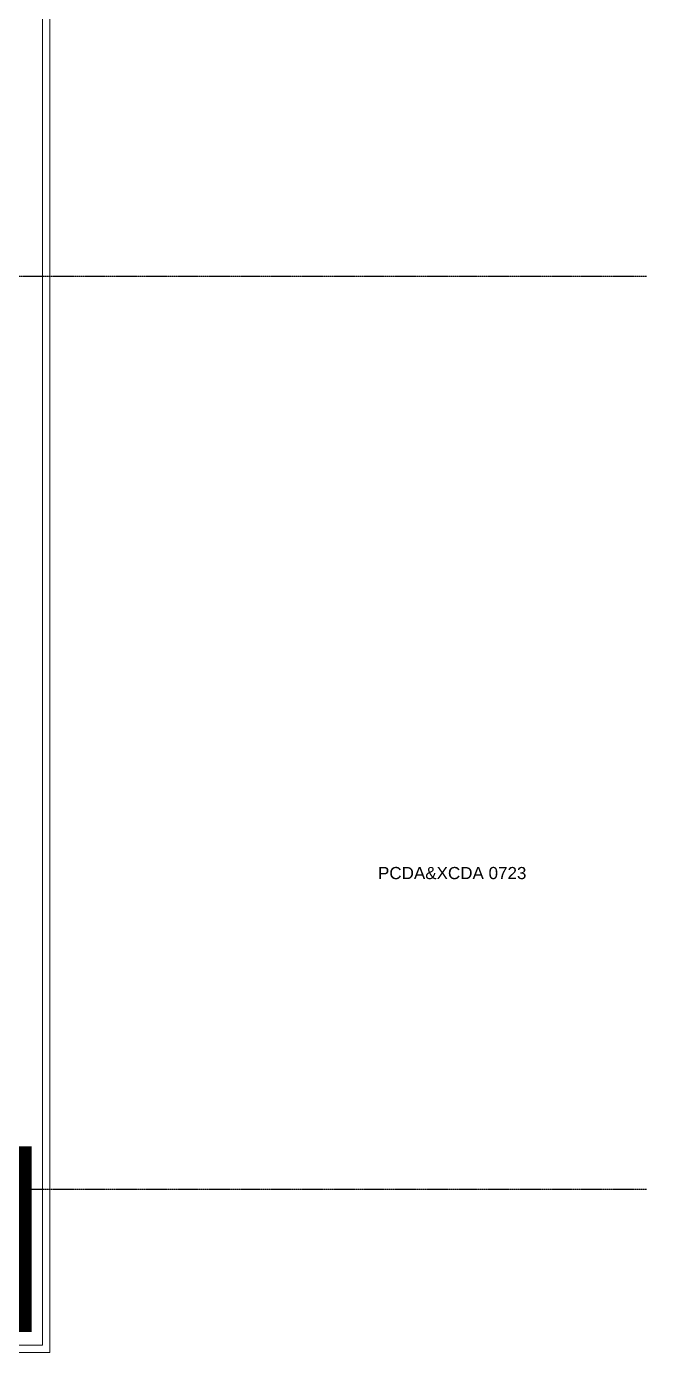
# Model space of a CAD drawing. Extents: x -3450 to 27857, y -1288 to 11880.
# Drawn here: x 26352 to 27370, y -268 to 1910 of the extents above; entities that cross this region are included whole.
import ezdxf

# ---------------------------------------------------------------- set-up
doc = ezdxf.new("R2010")
doc.units = 0
doc.linetypes.add('X-S-FAB-L20$0$COL-CEN-LIN', pattern=[3.25, 2.5, -0.25, 0.25, -0.25])
for name, color, linetype in [('188K-SM-03-F20-MECH-EQ-Y2257103$0$0-move in', 8, 'Continuous'), ('X-S-FAB-L20$0$1_l20平面圖_1_A-WALL-EX', 8, 'Continuous'), ('X-S-FAB-L20$0$BLOCK', 8, 'Continuous'), ('X-S-FAB-L20$0$CCL', 8, 'X-S-FAB-L20$0$COL-CEN-LIN')]:
    doc.layers.add(name, color=color, linetype=linetype)
doc.styles.add('188K-SM-03-F20-MECH-EQ-Y2257103$0$Standard', font='arial.ttf')

# ---------------------------------------------------------------- blocks, each defined once
blk = doc.blocks.new('X-S-FAB-L20$0$FAB2-L05')
at = {"layer": 'X-S-FAB-L20$0$CCL'}
for p, q in [((-26880, 2220), (1210, 2220)), ((-26880, 720), (1210, 720))]:
    blk.add_line(p, q, dxfattribs=at)
blk = doc.blocks.new('X-S-FAB-L20')
at = {"layer": 'X-S-FAB-L20$0$1_l20平面圖_1_A-WALL-EX', "color": 6, "lineweight": 0, "ltscale": 10, "flags": 128}
for points in [[(26378, 2104), (26378, -256.5)], [(26390, -256.5), (26390, 2104)], [(26378, -256.5), (24322, -256.5)], [(26390, -268.5), (26390, -256.5)], [(24310, -268.5), (26390, -268.5)]]:
    blk.add_lwpolyline(points, dxfattribs=at)
at = {"layer": 'X-S-FAB-L20$0$BLOCK'}
blk.add_blockref('X-S-FAB-L20$0$FAB2-L05', (26160, -720), dxfattribs=at)
blk = doc.blocks.new('188K-SM-03-F20-MECH-EQ-Y2257103')
at = {"layer": '188K-SM-03-F20-MECH-EQ-Y2257103$0$0-move in', "const_width": 50}
blk.add_lwpolyline([(24360, 45), (26335, 45), (26335, -210), (24360, -210)], close=True, dxfattribs=at)
at = {"insert": (26929.052, 529.19), "char_height": 20, "attachment_point": 1, "style": '188K-SM-03-F20-MECH-EQ-Y2257103$0$Standard'}
blk.add_mtext_dynamic_manual_height_columns('PCDA&XCDA 0723', width=485.93011, gutter_width=12.5, heights=[0], dxfattribs=at)

msp = doc.modelspace()

# ---------------------------------------------------------------- block references
for name in ['X-S-FAB-L20', '188K-SM-03-F20-MECH-EQ-Y2257103']:
    msp.add_blockref(name, (0, 0))

doc.saveas('drawing.dxf')
